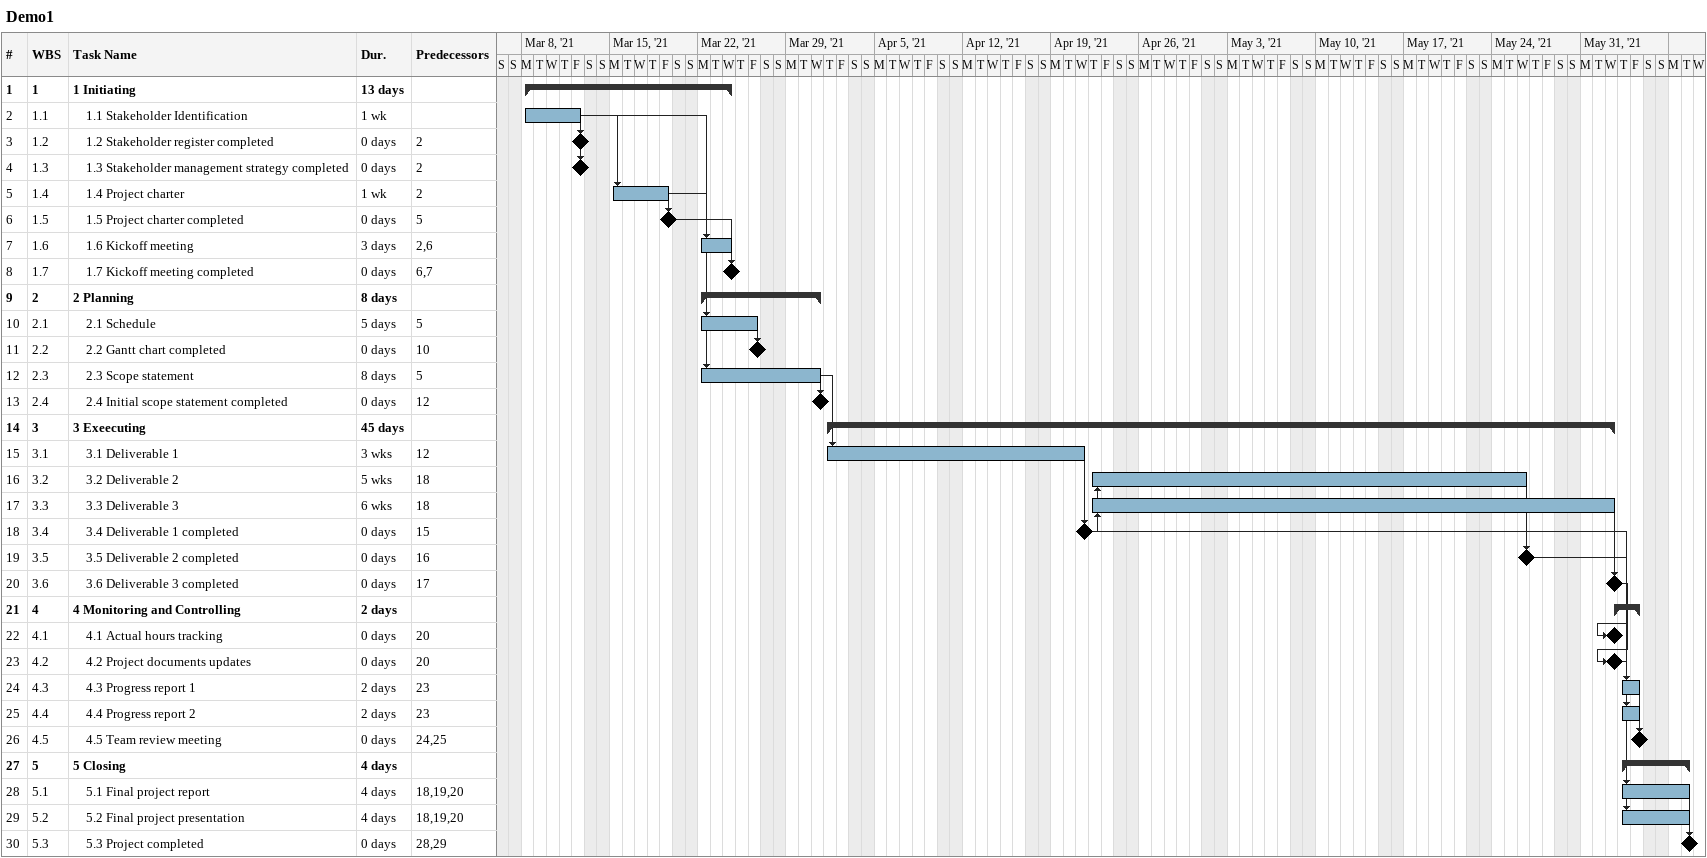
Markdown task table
Demo1

| ID | WBS | Task | Duration | Start | Finish | Predecessors |
|---|---|---|---|---|---|---|
| 1 | 1 | **1 Initiating** | 13d | 2021-03-08 | 2021-03-24 |  |
| 2 | 1.1 | 1.1 Stakeholder Identification | 1w | 2021-03-08 | 2021-03-12 |  |
| 3 | 1.2 | 1.2 Stakeholder register completed | 0d | 2021-03-12 | 2021-03-12 | 2 |
| 4 | 1.3 | 1.3 Stakeholder management strategy completed | 0d | 2021-03-12 | 2021-03-12 | 2 |
| 5 | 1.4 | 1.4 Project charter | 1w | 2021-03-15 | 2021-03-19 | 2 |
| 6 | 1.5 | 1.5 Project charter completed | 0d | 2021-03-19 | 2021-03-19 | 5 |
| 7 | 1.6 | 1.6 Kickoff meeting | 3d | 2021-03-22 | 2021-03-24 | 2, 6 |
| 8 | 1.7 | 1.7 Kickoff meeting completed | 0d | 2021-03-24 | 2021-03-24 | 6, 7 |
| 9 | 2 | **2 Planning** | 8d | 2021-03-22 | 2021-03-31 |  |
| 10 | 2.1 | 2.1 Schedule | 5d | 2021-03-22 | 2021-03-26 | 5 |
| 11 | 2.2 | 2.2 Gantt chart completed | 0d | 2021-03-26 | 2021-03-26 | 10 |
| 12 | 2.3 | 2.3 Scope statement | 8d | 2021-03-22 | 2021-03-31 | 5 |
| 13 | 2.4 | 2.4 Initial scope statement completed | 0d | 2021-03-31 | 2021-03-31 | 12 |
| 14 | 3 | **3 Exeecuting** | 45d | 2021-04-01 | 2021-06-02 |  |
| 15 | 3.1 | 3.1 Deliverable 1 | 3w | 2021-04-01 | 2021-04-21 | 12 |
| 16 | 3.2 | 3.2 Deliverable 2 | 5w | 2021-04-22 | 2021-05-26 | 18 |
| 17 | 3.3 | 3.3 Deliverable 3 | 6w | 2021-04-22 | 2021-06-02 | 18 |
| 18 | 3.4 | 3.4 Deliverable 1 completed | 0d | 2021-04-21 | 2021-04-21 | 15 |
| 19 | 3.5 | 3.5 Deliverable 2 completed | 0d | 2021-05-26 | 2021-05-26 | 16 |
| 20 | 3.6 | 3.6 Deliverable 3 completed | 0d | 2021-06-02 | 2021-06-02 | 17 |
| 21 | 4 | **4 Monitoring and Controlling** | 2d | 2021-06-02 | 2021-06-04 |  |
| 22 | 4.1 | 4.1 Actual hours tracking | 0d | 2021-06-02 | 2021-06-02 | 20 |
| 23 | 4.2 | 4.2 Project documents updates | 0d | 2021-06-02 | 2021-06-02 | 20 |
| 24 | 4.3 | 4.3 Progress report 1 | 2d | 2021-06-03 | 2021-06-04 | 23 |
| 25 | 4.4 | 4.4 Progress report 2 | 2d | 2021-06-03 | 2021-06-04 | 23 |
| 26 | 4.5 | 4.5 Team review meeting | 0d | 2021-06-04 | 2021-06-04 | 24, 25 |
| 27 | 5 | **5 Closing** | 4d | 2021-06-03 | 2021-06-08 |  |
| 28 | 5.1 | 5.1 Final project report | 4d | 2021-06-03 | 2021-06-08 | 18, 19, 20 |
| 29 | 5.2 | 5.2 Final project presentation | 4d | 2021-06-03 | 2021-06-08 | 18, 19, 20 |
| 30 | 5.3 | 5.3 Project completed | 0d | 2021-06-08 | 2021-06-08 | 28, 29 |
